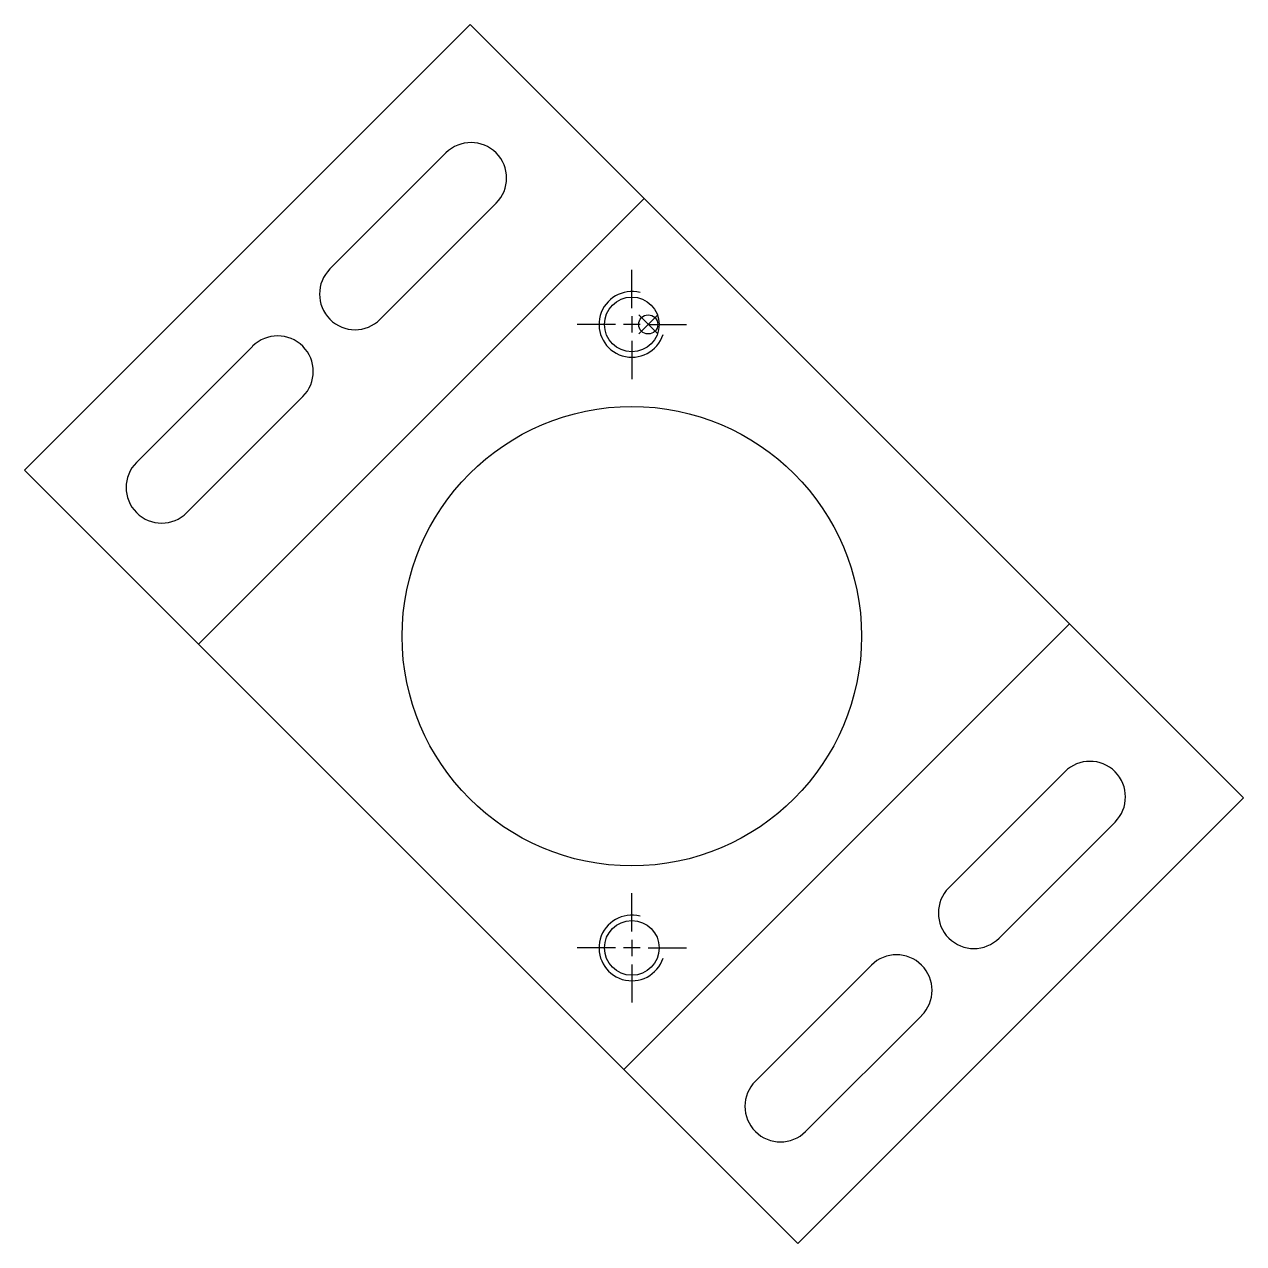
# Model space of a CAD drawing. Extents: x -256 to -33, y 290 to 513.
import ezdxf

# ---------------------------------------------------------------- set-up
doc = ezdxf.new("R2010")
doc.units = 0
doc.header["$MEASUREMENT"] = 0
doc.linetypes.add('CENTER', pattern=[22, 20, -1, 0, -1])
doc.linetypes.add('THIN', pattern=[200000, 200000, 0])
doc.layers.get('0').update_dxf_attribs({"linetype": 'CONTINUOUS'})
doc.layers.add('$PARTREF_BOM', color=7, linetype='CONTINUOUS')
doc.styles.get("Standard").update_dxf_attribs({"font": 'txt.shx', "bigfont": 'chineset.shx'})

# ---------------------------------------------------------------- blocks, each defined once
blk = doc.blocks.new('PARTREF')
at = {"layer": '$PARTREF_BOM', "color": 2}
for p, q in [((-1.75, -1.75), (1.75, 1.75)), ((-1.75, 1.75), (1.75, -1.75))]:
    blk.add_line(p, q, dxfattribs=at)
blk.add_circle((0, 0), 1.75, dxfattribs=at)
at = {"layer": '$PARTREF_BOM', "color": 2, "flags": 1}
for tag, p in [('TAG5', (-16.09, -4.95)), ('TAG10', (-5.65, -5)), ('TAG15', (5.59, -4.74)), ('TAG4', (-16.09, -8.95)), ('TAG9', (-5.65, -9)), ('TAG14', (5.59, -8.74)), ('TAG3', (-16.09, -12.95)), ('TAG8', (-5.65, -13)), ('TAG13', (5.59, -12.74)), ('TAG2', (-16.09, -16.95)), ('TAG7', (-5.65, -17)), ('TAG12', (5.59, -16.74)), ('TAG1', (-16.09, -20.95)), ('TAG6', (-5.65, -21)), ('TAG11', (5.59, -20.74))]:
    blk.add_attdef(tag, p, '', height=2.5, dxfattribs=at)

msp = doc.modelspace()

# ---------------------------------------------------------------- linework, layer by layer
at = {"color": 7, "linetype": 'CONTINUOUS'}
for p, q in [((-255.63, 431.73), (-174.14, 513.21)), ((-174.14, 513.21), (-32.72, 371.79)), ((-199.77, 468.5), (-178.55, 489.71)), ((-223.81, 399.91), (-142.32, 481.39)), ((-190.57, 459.3), (-169.36, 480.52)), ((-235.12, 433.14), (-213.91, 454.35)), ((-225.93, 423.95), (-204.72, 445.16)), ((-255.63, 431.73), (-114.2, 290.31)), ((-146.02, 322.13), (-64.54, 403.61)), ((-86.63, 355.36), (-65.42, 376.57)), ((-114.2, 290.31), (-32.72, 371.79)), ((-77.44, 346.17), (-56.22, 367.38)), ((-121.99, 320), (-100.77, 341.22)), ((-112.79, 310.81), (-91.58, 332.02))]:
    msp.add_line(p, q, dxfattribs=at)
at = {"color": 1, "linetype": 'CENTER'}
for p, q in [((-144.57, 461.36), (-144.57, 468.36)), ((-144.57, 459.86), (-144.57, 456.86)), ((-147.57, 458.36), (-154.57, 458.36)), ((-143.07, 458.36), (-146.07, 458.36)), ((-141.57, 458.36), (-134.57, 458.36)), ((-144.57, 455.36), (-144.57, 448.36)), ((-144.57, 347.36), (-144.57, 354.36)), ((-144.57, 345.86), (-144.57, 342.86)), ((-147.57, 344.36), (-154.57, 344.36)), ((-143.07, 344.36), (-146.07, 344.36)), ((-141.57, 344.36), (-134.57, 344.36)), ((-144.57, 341.36), (-144.57, 334.36))]:
    msp.add_line(p, q, dxfattribs=at)
at = {"color": 7, "linetype": 'CONTINUOUS'}
for centre, radius in [((-144.57, 458.36), 5), ((-144.57, 401.36), 42), ((-144.57, 344.36), 5)]:
    msp.add_circle(centre, radius, dxfattribs=at)
for centre, start, end in [((-173.96, 485.11), 315, 135), ((-195.17, 463.9), 135, 315), ((-209.31, 449.76), 315, 135), ((-230.53, 428.54), 135, 315), ((-60.82, 371.98), 315, 135), ((-82.03, 350.76), 135, 315), ((-96.18, 336.62), 315, 135), ((-117.39, 315.41), 135, 315)]:
    msp.add_arc(centre, 6.5, start, end, dxfattribs=at)
at = {"color": 4, "linetype": 'THIN'}
for centre in [(-144.57, 458.36), (-144.57, 344.36)]:
    msp.add_arc(centre, 6, 75.4646, 342.0347, dxfattribs=at)

# ---------------------------------------------------------------- block references
at = {"color": 7}
msp.add_blockref('PARTREF', (-141.57, 458.36), dxfattribs=at)

doc.saveas('drawing.dxf')
